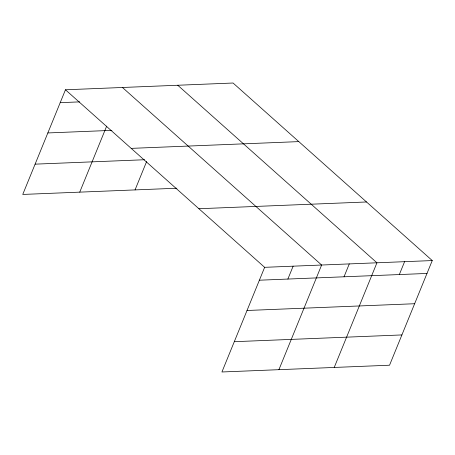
<?xml version="1.0" encoding="UTF-8"?>
<svg xmlns="http://www.w3.org/2000/svg" width="455" height="455" viewBox="0 0 455 455"><rect width="100%" height="100%" fill="white"/><g stroke="black" fill="none" stroke-linecap="round" stroke-linejoin="round"><path stroke-width="0.68" d="M432.25 260.561L264.639 267.324L221.932 371.98L389.543 365.217L432.25 260.561L233.068 83.02L65.457 89.783L22.75 194.439L176.887 188.222M79.739 192.141L106.669 126.137M135.05 189.911L146.618 161.553M287.873 279.057L293.134 266.175M278.915 369.682L321.628 265.026L122.446 87.485M344.025 276.788L349.281 263.911M334.232 367.447L376.939 262.791L177.757 85.256M399.336 274.558L404.592 261.676M60.202 102.665L79.659 101.88M47.843 132.951L111.924 130.363M131.188 148.37L298.798 141.613M35.109 164.153L144.571 159.739M198.909 208.731L366.52 201.975M259.384 280.206L426.995 273.444M247.019 310.486L414.636 303.73M234.291 341.694L401.901 334.931M65.457 89.783L264.639 267.324"/></g></svg>
